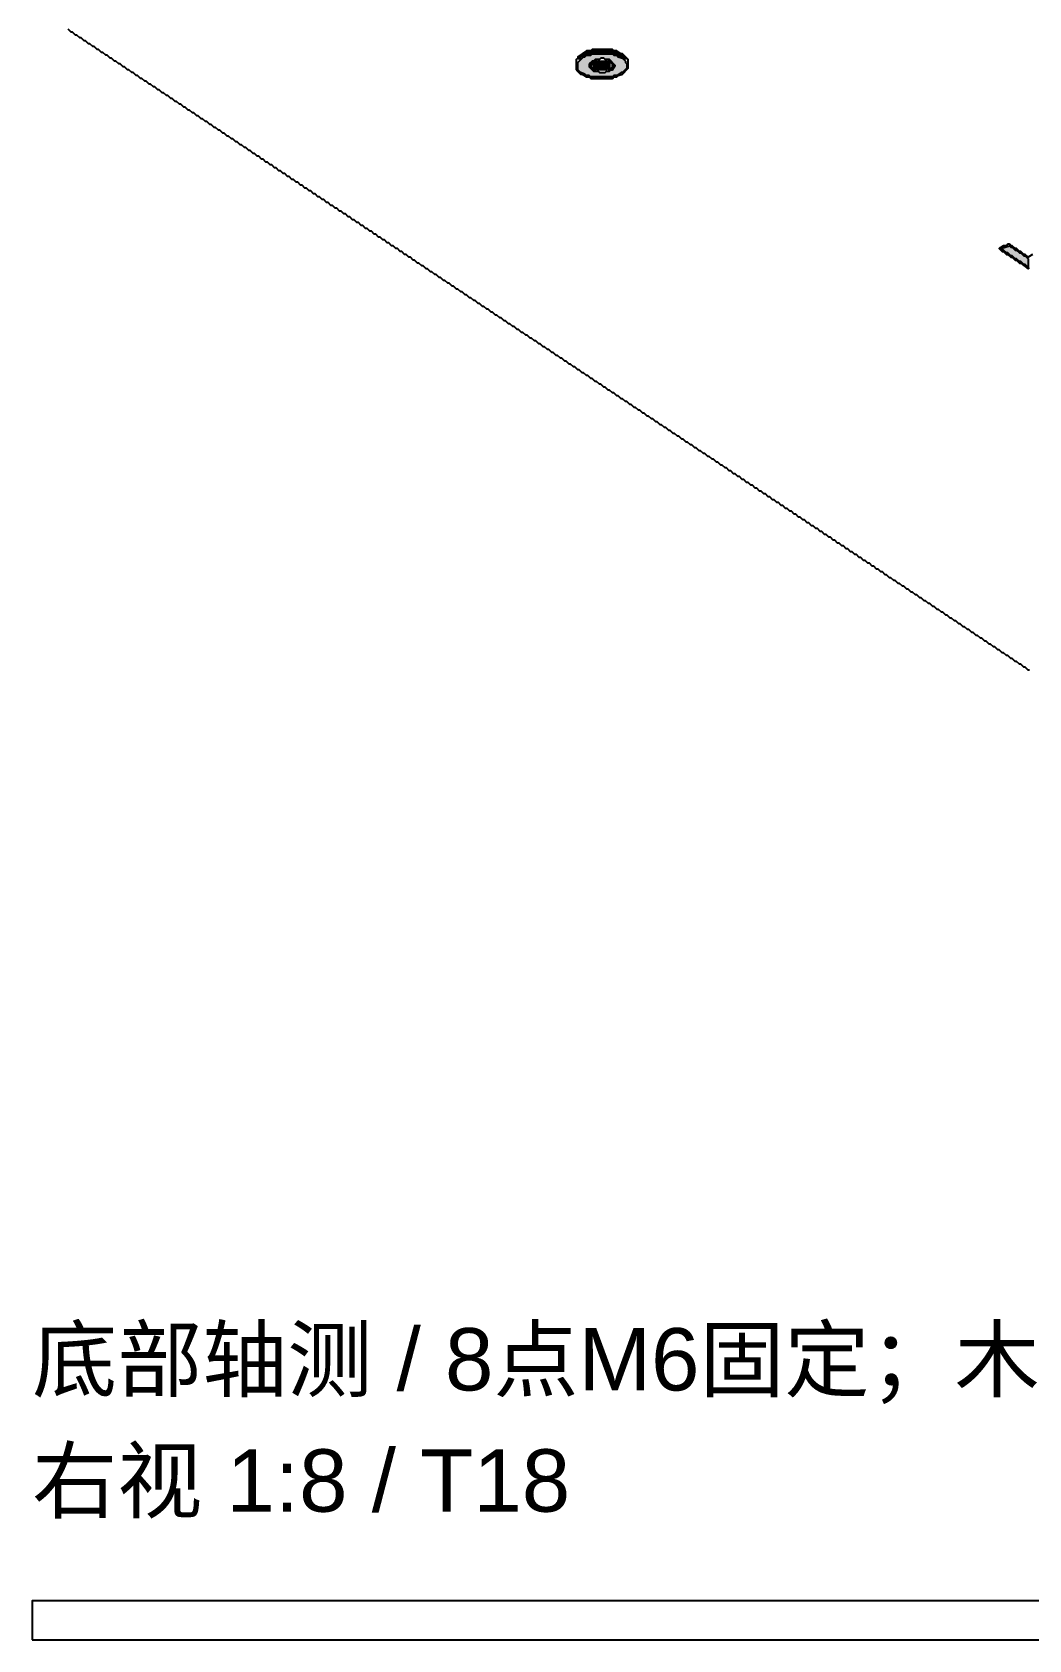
# Model space of a CAD drawing. Header units: millimetres. Extents: x 5 to 252589, y 5 to 415.
# Drawn here: x 12337 to 12394.5, y 214 to 306.8 of the extents above; entities that cross this region are included whole.
import ezdxf

# ---------------------------------------------------------------- set-up
doc = ezdxf.new("R2010")
doc.units = ezdxf.units.MM
for name, color, linetype, lineweight in [('HATCH', 8, 'Continuous', 9), ('NOTE', 7, 'Continuous', 18), ('OUTLINE', 7, 'Continuous', 25)]:
    doc.layers.add(name, color=color, linetype=linetype, lineweight=lineweight)
doc.styles.add('CN', font='Arial Unicode.ttf')

msp = doc.modelspace()

# ---------------------------------------------------------------- hatches: boundary and pattern name
at = {"layer": 'HATCH', "true_color": 0xceb089}
h = msp.add_hatch(color=43, dxfattribs=at)
h.paths.add_polyline_path([(12368.5, 304.66667), (12368.5, 305.08333), (12368.83333, 305.41667), (12368.91667, 305.41667), (12369, 305.5), (12369.25, 305.5), (12369.33333, 305.58333), (12370.5, 305.58333), (12370.58333, 305.5), (12370.75, 305.5), (12370.83333, 305.41667), (12371.08333, 305.33333), (12371.25, 305.16667), (12371.25, 305.08333), (12371.33333, 305), (12371.33333, 304.75), (12371.08333, 304.5), (12371, 304.5), (12370.75, 304.33333), (12370.58333, 304.33333), (12370.5, 304.25), (12369.25, 304.25), (12369.16667, 304.33333), (12369, 304.33333), (12368.91667, 304.41667), (12368.66667, 304.5)])
h.paths.add_polyline_path([(12369.16667, 305), (12369.16667, 304.83333), (12369.41667, 304.58333), (12369.66667, 304.58333), (12369.75, 304.5), (12370.08333, 304.5), (12370.16667, 304.58333), (12370.33333, 304.58333), (12370.41667, 304.66667), (12370.5, 304.66667), (12370.66667, 304.91667), (12370.33333, 305.25), (12370.08333, 305.25), (12370, 305.33333), (12369.83333, 305.33333), (12369.75, 305.25), (12369.5, 305.25), (12369.41667, 305.16667), (12369.33333, 305.16667)], flags=0)
at = {"layer": 'HATCH', "true_color": 0xbfa37e}
msp.add_hatch(color=33, dxfattribs=at).paths.add_polyline_path([(12368.75, 305.41667), (12368.75, 305.5), (12368.83333, 305.58333), (12368.91667, 305.58333), (12369, 305.66667), (12369.25, 305.66667), (12369.33333, 305.75), (12370.5, 305.75), (12370.58333, 305.66667), (12370.75, 305.66667), (12370.75, 305.58333), (12370.58333, 305.58333), (12370.5, 305.66667), (12369.33333, 305.66667), (12369.25, 305.58333), (12369, 305.58333)])
at = {"layer": 'HATCH', "true_color": 0xb99e7b}
for points in [[(12371.25, 305.25), (12371.08333, 305.41667), (12370.83333, 305.5), (12370.83333, 305.58333), (12371.08333, 305.5), (12371.25, 305.33333)], [(12368.58333, 305.25), (12368.58333, 305.41667), (12368.66667, 305.41667), (12368.66667, 305.33333)], [(12394.5, 293.25), (12394.33333, 293.41667), (12394.25, 293.41667), (12394.08333, 293.58333), (12394, 293.58333), (12393.83333, 293.75), (12393.75, 293.75), (12393.58333, 293.91667), (12393.5, 293.91667), (12393.33333, 294.08333), (12393.25, 294.08333), (12393.08333, 294.25), (12393, 294.25), (12392.91667, 294.33333), (12393.41667, 294.5), (12393.5, 294.41667), (12393.58333, 294.41667), (12393.75, 294.25), (12393.83333, 294.25), (12394, 294.08333), (12394.08333, 294.08333), (12394.25, 293.91667), (12394.33333, 293.91667), (12394.5, 293.75)]]:
    msp.add_hatch(color=33, dxfattribs=at).paths.add_polyline_path(points)
at = {"layer": 'HATCH', "true_color": 0xb9bfc3}
for points in [[(12369.41667, 304.66667), (12369.5, 304.66667), (12369.41667, 304.66667), (12369.25, 304.83333), (12369.25, 305), (12369.33333, 305.08333), (12369.58333, 305.16667), (12369.5, 305.16667), (12369.25, 304.91667), (12369.25, 304.83333)], [(12370.25, 304.66667), (12370.33333, 304.66667), (12370.5, 304.83333), (12370.5, 305), (12370.33333, 305.16667), (12370.25, 305.16667), (12370.33333, 305.16667), (12370.58333, 304.91667), (12370.5, 304.83333), (12370.5, 304.75)]]:
    msp.add_hatch(color=9, dxfattribs=at).paths.add_polyline_path(points)
at = {"layer": 'HATCH', "true_color": 0xa6abaf}
msp.add_hatch(color=253, dxfattribs=at).paths.add_polyline_path([(12369.41667, 304.75), (12369.41667, 305), (12369.5, 305.08333), (12369.5, 304.75)])
at = {"layer": 'HATCH', "true_color": 0xabb0b4}
msp.add_hatch(color=253, dxfattribs=at).paths.add_polyline_path([(12369.58333, 304.66667), (12369.58333, 305.08333), (12369.66667, 305.16667), (12370.16667, 305.16667), (12370.25, 305.08333), (12370.33333, 305.08333), (12370.33333, 304.75), (12370.25, 304.75), (12370.16667, 304.66667)])

# ---------------------------------------------------------------- linework, layer by layer
at = {"layer": 'OUTLINE', "color": 139, "true_color": 0x42544a}
for points in [[(12394.58333, 270), (12394.5, 270), (12394.33333, 270.16667), (12394.25, 270.16667), (12394.08333, 270.33333), (12394, 270.33333), (12393.83333, 270.5), (12393.75, 270.5), (12393.58333, 270.66667), (12393.5, 270.66667), (12393.33333, 270.83333), (12393.25, 270.83333), (12393.08333, 271), (12393, 271), (12392.83333, 271.16667), (12392.75, 271.16667), (12392.58333, 271.33333), (12392.5, 271.33333), (12392.33333, 271.5), (12392.25, 271.5), (12392.08333, 271.66667), (12392, 271.66667), (12391.83333, 271.83333), (12391.75, 271.83333), (12391.58333, 272), (12391.5, 272), (12391.33333, 272.16667), (12391.25, 272.16667), (12391.08333, 272.33333), (12391, 272.33333), (12390.83333, 272.5), (12390.75, 272.5), (12390.58333, 272.66667), (12390.5, 272.66667), (12390.33333, 272.83333), (12390.25, 272.83333), (12390.08333, 273), (12390, 273), (12389.83333, 273.16667), (12389.75, 273.16667), (12389.58333, 273.33333), (12389.5, 273.33333), (12389.33333, 273.5), (12389.25, 273.5), (12389.08333, 273.66667), (12389, 273.66667), (12388.83333, 273.83333), (12388.75, 273.83333), (12388.58333, 274), (12388.5, 274), (12388.33333, 274.16667), (12388.25, 274.16667), (12388.08333, 274.33333), (12388, 274.33333), (12387.83333, 274.5), (12387.75, 274.5), (12387.58333, 274.66667), (12387.5, 274.66667), (12387.33333, 274.83333), (12387.25, 274.83333), (12387.08333, 275), (12387, 275), (12386.83333, 275.16667), (12386.75, 275.16667), (12386.58333, 275.33333), (12386.5, 275.33333), (12386.33333, 275.5), (12386.25, 275.5), (12386.08333, 275.66667), (12386, 275.66667), (12385.83333, 275.83333), (12385.75, 275.83333), (12385.58333, 276), (12385.5, 276), (12385.33333, 276.16667), (12385.25, 276.16667), (12385.08333, 276.33333), (12385, 276.33333), (12384.83333, 276.5), (12384.75, 276.5), (12384.58333, 276.66667), (12384.5, 276.66667), (12384.33333, 276.83333), (12384.25, 276.83333), (12384.08333, 277), (12384, 277), (12383.83333, 277.16667), (12383.75, 277.16667), (12383.58333, 277.33333), (12383.5, 277.33333), (12383.33333, 277.5), (12383.25, 277.5), (12383.08333, 277.66667), (12383, 277.66667), (12382.83333, 277.83333), (12382.75, 277.83333), (12382.58333, 278), (12382.5, 278), (12382.33333, 278.16667), (12382.25, 278.16667), (12382.08333, 278.33333), (12382, 278.33333), (12381.83333, 278.5), (12381.75, 278.5), (12381.58333, 278.66667), (12381.5, 278.66667), (12381.33333, 278.83333), (12381.25, 278.83333), (12381.08333, 279), (12381, 279), (12380.83333, 279.16667), (12380.75, 279.16667), (12380.58333, 279.33333), (12380.5, 279.33333), (12380.33333, 279.5), (12380.25, 279.5), (12380.08333, 279.66667), (12380, 279.66667), (12379.83333, 279.83333), (12379.75, 279.83333), (12379.58333, 280), (12379.5, 280), (12379.33333, 280.16667), (12379.25, 280.16667), (12379.08333, 280.33333), (12379, 280.33333), (12378.83333, 280.5), (12378.75, 280.5), (12378.58333, 280.66667), (12378.5, 280.66667), (12378.33333, 280.83333), (12378.25, 280.83333), (12378.08333, 281), (12378, 281), (12377.83333, 281.16667), (12377.75, 281.16667), (12377.58333, 281.33333), (12377.5, 281.33333), (12377.33333, 281.5), (12377.25, 281.5), (12377.08333, 281.66667), (12377, 281.66667), (12376.83333, 281.83333), (12376.75, 281.83333), (12376.58333, 282), (12376.5, 282), (12376.33333, 282.16667), (12376.25, 282.16667), (12376.08333, 282.33333), (12376, 282.33333), (12375.83333, 282.5), (12375.75, 282.5), (12375.58333, 282.66667), (12375.5, 282.66667), (12375.33333, 282.83333), (12375.25, 282.83333), (12375.08333, 283), (12375, 283), (12374.83333, 283.16667), (12374.75, 283.16667), (12374.58333, 283.33333), (12374.5, 283.33333), (12374.33333, 283.5), (12374.25, 283.5), (12374.08333, 283.66667), (12374, 283.66667), (12373.83333, 283.83333), (12373.75, 283.83333), (12373.58333, 284), (12373.5, 284), (12373.33333, 284.16667), (12373.25, 284.16667), (12373.08333, 284.33333), (12373, 284.33333), (12372.83333, 284.5), (12372.75, 284.5), (12372.58333, 284.66667), (12372.5, 284.66667), (12372.33333, 284.83333), (12372.25, 284.83333), (12372.08333, 285), (12372, 285), (12371.83333, 285.16667), (12371.75, 285.16667), (12371.58333, 285.33333), (12371.5, 285.33333), (12371.33333, 285.5), (12371.25, 285.5), (12371.08333, 285.66667), (12371, 285.66667), (12370.83333, 285.83333), (12370.75, 285.83333), (12370.58333, 286), (12370.5, 286), (12370.33333, 286.16667), (12370.25, 286.16667), (12370.08333, 286.33333), (12370, 286.33333), (12369.83333, 286.5), (12369.75, 286.5), (12369.58333, 286.66667), (12369.5, 286.66667), (12369.33333, 286.83333), (12369.25, 286.83333), (12369.08333, 287), (12369, 287), (12368.83333, 287.16667), (12368.75, 287.16667), (12368.58333, 287.33333), (12368.5, 287.33333), (12368.33333, 287.5), (12368.25, 287.5), (12368.08333, 287.66667), (12368, 287.66667), (12367.83333, 287.83333), (12367.75, 287.83333), (12367.58333, 288), (12367.5, 288), (12367.33333, 288.16667), (12367.25, 288.16667), (12367.08333, 288.33333), (12367, 288.33333), (12366.83333, 288.5), (12366.75, 288.5), (12366.58333, 288.66667), (12366.5, 288.66667), (12366.33333, 288.83333), (12366.25, 288.83333), (12366.08333, 289), (12366, 289), (12365.83333, 289.16667), (12365.75, 289.16667), (12365.58333, 289.33333), (12365.5, 289.33333), (12365.33333, 289.5), (12365.25, 289.5), (12365.08333, 289.66667), (12365, 289.66667), (12364.83333, 289.83333), (12364.75, 289.83333), (12364.58333, 290), (12364.5, 290), (12364.33333, 290.16667), (12364.25, 290.16667), (12364.08333, 290.33333), (12364, 290.33333), (12363.83333, 290.5), (12363.75, 290.5), (12363.58333, 290.66667), (12363.5, 290.66667), (12363.33333, 290.83333), (12363.25, 290.83333), (12363.08333, 291), (12363, 291), (12362.83333, 291.16667), (12362.75, 291.16667), (12362.58333, 291.33333), (12362.5, 291.33333), (12362.33333, 291.5), (12362.25, 291.5), (12362.08333, 291.66667), (12362, 291.66667), (12361.83333, 291.83333), (12361.75, 291.83333), (12361.58333, 292), (12361.5, 292), (12361.33333, 292.16667), (12361.25, 292.16667), (12361.08333, 292.33333), (12361, 292.33333), (12360.83333, 292.5), (12360.75, 292.5), (12360.58333, 292.66667), (12360.5, 292.66667), (12360.33333, 292.83333), (12360.25, 292.83333), (12360.08333, 293), (12360, 293), (12359.83333, 293.16667), (12359.75, 293.16667), (12359.58333, 293.33333), (12359.5, 293.33333), (12359.33333, 293.5), (12359.25, 293.5), (12359.08333, 293.66667), (12359, 293.66667), (12358.83333, 293.83333), (12358.75, 293.83333), (12358.58333, 294), (12358.5, 294), (12358.33333, 294.16667), (12358.25, 294.16667), (12358.08333, 294.33333), (12358, 294.33333), (12357.83333, 294.5), (12357.75, 294.5), (12357.58333, 294.66667), (12357.5, 294.66667), (12357.33333, 294.83333), (12357.25, 294.83333), (12357.08333, 295), (12357, 295), (12356.83333, 295.16667), (12356.75, 295.16667), (12356.58333, 295.33333), (12356.5, 295.33333), (12356.33333, 295.5), (12356.25, 295.5), (12356.08333, 295.66667), (12356, 295.66667), (12355.83333, 295.83333), (12355.75, 295.83333), (12355.58333, 296), (12355.5, 296), (12355.33333, 296.16667), (12355.25, 296.16667), (12355.08333, 296.33333), (12355, 296.33333), (12354.83333, 296.5), (12354.75, 296.5), (12354.58333, 296.66667), (12354.5, 296.66667), (12354.33333, 296.83333), (12354.25, 296.83333), (12354.08333, 297), (12354, 297), (12353.83333, 297.16667), (12353.75, 297.16667), (12353.58333, 297.33333), (12353.5, 297.33333), (12353.33333, 297.5), (12353.25, 297.5), (12353.08333, 297.66667), (12353, 297.66667), (12352.83333, 297.83333), (12352.75, 297.83333), (12352.58333, 298), (12352.5, 298), (12352.33333, 298.16667), (12352.25, 298.16667), (12352.08333, 298.33333), (12352, 298.33333), (12351.83333, 298.5), (12351.75, 298.5), (12351.58333, 298.66667), (12351.5, 298.66667), (12351.33333, 298.83333), (12351.25, 298.83333), (12351.08333, 299), (12351, 299), (12350.83333, 299.16667), (12350.75, 299.16667), (12350.58333, 299.33333), (12350.5, 299.33333), (12350.33333, 299.5), (12350.25, 299.5), (12350.08333, 299.66667), (12350, 299.66667), (12349.83333, 299.83333), (12349.75, 299.83333), (12349.58333, 300), (12349.5, 300), (12349.33333, 300.16667), (12349.25, 300.16667), (12349.08333, 300.33333), (12349, 300.33333), (12348.83333, 300.5), (12348.75, 300.5), (12348.58333, 300.66667), (12348.5, 300.66667), (12348.33333, 300.83333), (12348.25, 300.83333), (12348.08333, 301), (12348, 301), (12347.83333, 301.16667), (12347.75, 301.16667), (12347.58333, 301.33333), (12347.5, 301.33333), (12347.33333, 301.5), (12347.25, 301.5), (12347.08333, 301.66667), (12347, 301.66667), (12346.83333, 301.83333), (12346.75, 301.83333), (12346.58333, 302), (12346.5, 302), (12346.33333, 302.16667), (12346.25, 302.16667), (12346.08333, 302.33333), (12346, 302.33333), (12345.83333, 302.5), (12345.75, 302.5), (12345.58333, 302.66667), (12345.5, 302.66667), (12345.33333, 302.83333), (12345.25, 302.83333), (12345.08333, 303), (12345, 303), (12344.83333, 303.16667), (12344.75, 303.16667), (12344.58333, 303.33333), (12344.5, 303.33333), (12344.33333, 303.5), (12344.25, 303.5), (12344.08333, 303.66667), (12344, 303.66667), (12343.83333, 303.83333), (12343.75, 303.83333), (12343.58333, 304), (12343.5, 304), (12343.33333, 304.16667), (12343.25, 304.16667), (12343.08333, 304.33333), (12343, 304.33333), (12342.83333, 304.5), (12342.75, 304.5), (12342.58333, 304.66667), (12342.5, 304.66667), (12342.33333, 304.83333), (12342.25, 304.83333), (12342.08333, 305), (12342, 305), (12341.83333, 305.16667), (12341.75, 305.16667), (12341.58333, 305.33333), (12341.5, 305.33333), (12341.33333, 305.5), (12341.25, 305.5), (12341.08333, 305.66667), (12341, 305.66667), (12340.83333, 305.83333), (12340.75, 305.83333), (12340.58333, 306), (12340.5, 306), (12340.33333, 306.16667), (12340.25, 306.16667), (12340.08333, 306.33333), (12340, 306.33333), (12339.83333, 306.5), (12339.75, 306.5), (12339.58333, 306.66667), (12339.5, 306.66667), (12339.33333, 306.83333), (12339.25, 306.83333), (12339.08333, 307)], [(12394.75, 294), (12394.5, 293.83333), (12394.33333, 294), (12394.25, 294), (12394.08333, 294.16667), (12394, 294.16667), (12393.83333, 294.33333), (12393.75, 294.33333), (12393.58333, 294.5), (12393.5, 294.5), (12393.41667, 294.58333), (12393.33333, 294.58333), (12393.25, 294.5), (12393.08333, 294.5), (12392.83333, 294.33333), (12393, 294.16667), (12393.08333, 294.16667), (12393.25, 294), (12393.33333, 294), (12393.5, 293.83333), (12393.58333, 293.83333), (12393.75, 293.66667), (12393.83333, 293.66667), (12394, 293.5), (12394.08333, 293.5), (12394.5, 293.16667), (12394.58333, 293.25)]]:
    msp.add_lwpolyline(points, dxfattribs=at)
for points in [[(12368.41667, 304.66667), (12368.66667, 304.41667), (12368.75, 304.41667), (12369, 304.25), (12369.16667, 304.25), (12369.25, 304.16667), (12370.5, 304.16667), (12370.58333, 304.25), (12370.75, 304.25), (12370.83333, 304.33333), (12371.08333, 304.41667), (12371.41667, 304.75), (12371.41667, 305.25), (12371.08333, 305.58333), (12371, 305.58333), (12370.75, 305.75), (12370.58333, 305.75), (12370.5, 305.83333), (12369.33333, 305.83333), (12369.25, 305.75), (12369, 305.75), (12368.5, 305.41667), (12368.5, 305.33333), (12368.41667, 305.25)], [(12368.5, 304.66667), (12368.5, 305.08333), (12368.83333, 305.41667), (12368.91667, 305.41667), (12369, 305.5), (12369.25, 305.5), (12369.33333, 305.58333), (12370.5, 305.58333), (12370.58333, 305.5), (12370.75, 305.5), (12370.83333, 305.41667), (12371.08333, 305.33333), (12371.25, 305.16667), (12371.25, 305.08333), (12371.33333, 305), (12371.33333, 304.75), (12371.08333, 304.5), (12371, 304.5), (12370.75, 304.33333), (12370.58333, 304.33333), (12370.5, 304.25), (12369.25, 304.25), (12369.16667, 304.33333), (12369, 304.33333), (12368.91667, 304.41667), (12368.66667, 304.5)], [(12368.75, 305.41667), (12368.75, 305.5), (12368.83333, 305.58333), (12368.91667, 305.58333), (12369, 305.66667), (12369.25, 305.66667), (12369.33333, 305.75), (12370.5, 305.75), (12370.58333, 305.66667), (12370.75, 305.66667), (12370.75, 305.58333), (12370.58333, 305.58333), (12370.5, 305.66667), (12369.33333, 305.66667), (12369.25, 305.58333), (12369, 305.58333)], [(12371.25, 305.25), (12371.08333, 305.41667), (12370.83333, 305.5), (12370.83333, 305.58333), (12371.08333, 305.5), (12371.25, 305.33333)], [(12368.58333, 305.25), (12368.58333, 305.41667), (12368.66667, 305.41667), (12368.66667, 305.33333)], [(12369.16667, 305), (12369.16667, 304.83333), (12369.41667, 304.58333), (12369.66667, 304.58333), (12369.75, 304.5), (12370.08333, 304.5), (12370.16667, 304.58333), (12370.33333, 304.58333), (12370.41667, 304.66667), (12370.5, 304.66667), (12370.66667, 304.91667), (12370.33333, 305.25), (12370.08333, 305.25), (12370, 305.33333), (12369.83333, 305.33333), (12369.75, 305.25), (12369.5, 305.25), (12369.41667, 305.16667), (12369.33333, 305.16667)], [(12369.41667, 304.66667), (12369.5, 304.66667), (12369.41667, 304.66667), (12369.25, 304.83333), (12369.25, 305), (12369.33333, 305.08333), (12369.58333, 305.16667), (12369.5, 305.16667), (12369.25, 304.91667), (12369.25, 304.83333)], [(12369.41667, 304.75), (12369.41667, 305), (12369.5, 305.08333), (12369.5, 304.75)], [(12369.58333, 304.66667), (12369.58333, 305.08333), (12369.66667, 305.16667), (12370.16667, 305.16667), (12370.25, 305.08333), (12370.33333, 305.08333), (12370.33333, 304.75), (12370.25, 304.75), (12370.16667, 304.66667)], [(12370.25, 304.66667), (12370.33333, 304.66667), (12370.5, 304.83333), (12370.5, 305), (12370.33333, 305.16667), (12370.25, 305.16667), (12370.33333, 305.16667), (12370.58333, 304.91667), (12370.5, 304.83333), (12370.5, 304.75)], [(12394.5, 293.25), (12394.33333, 293.41667), (12394.25, 293.41667), (12394.08333, 293.58333), (12394, 293.58333), (12393.83333, 293.75), (12393.75, 293.75), (12393.58333, 293.91667), (12393.5, 293.91667), (12393.33333, 294.08333), (12393.25, 294.08333), (12393.08333, 294.25), (12393, 294.25), (12392.91667, 294.33333), (12393.41667, 294.5), (12393.5, 294.41667), (12393.58333, 294.41667), (12393.75, 294.25), (12393.83333, 294.25), (12394, 294.08333), (12394.08333, 294.08333), (12394.25, 293.91667), (12394.33333, 293.91667), (12394.5, 293.75)]]:
    msp.add_lwpolyline(points, close=True, dxfattribs=at)
at = {"layer": 'OUTLINE'}
msp.add_lwpolyline([(12337, 214), (12487, 214), (12487, 216.25), (12337, 216.25)], close=True, dxfattribs=at)

# ---------------------------------------------------------------- texts
at = {"layer": 'NOTE', "char_height": 3.6, "width": 180, "attachment_point": 1, "style": 'CN'}
for s, insert in [('底部轴测 / 8点M6固定；木盒留钢架', (12337, 232)), ('右视 1:8 / T18', (12337, 225))]:
    msp.add_mtext(s, dxfattribs=dict(at, insert=insert))

doc.saveas('drawing.dxf')
